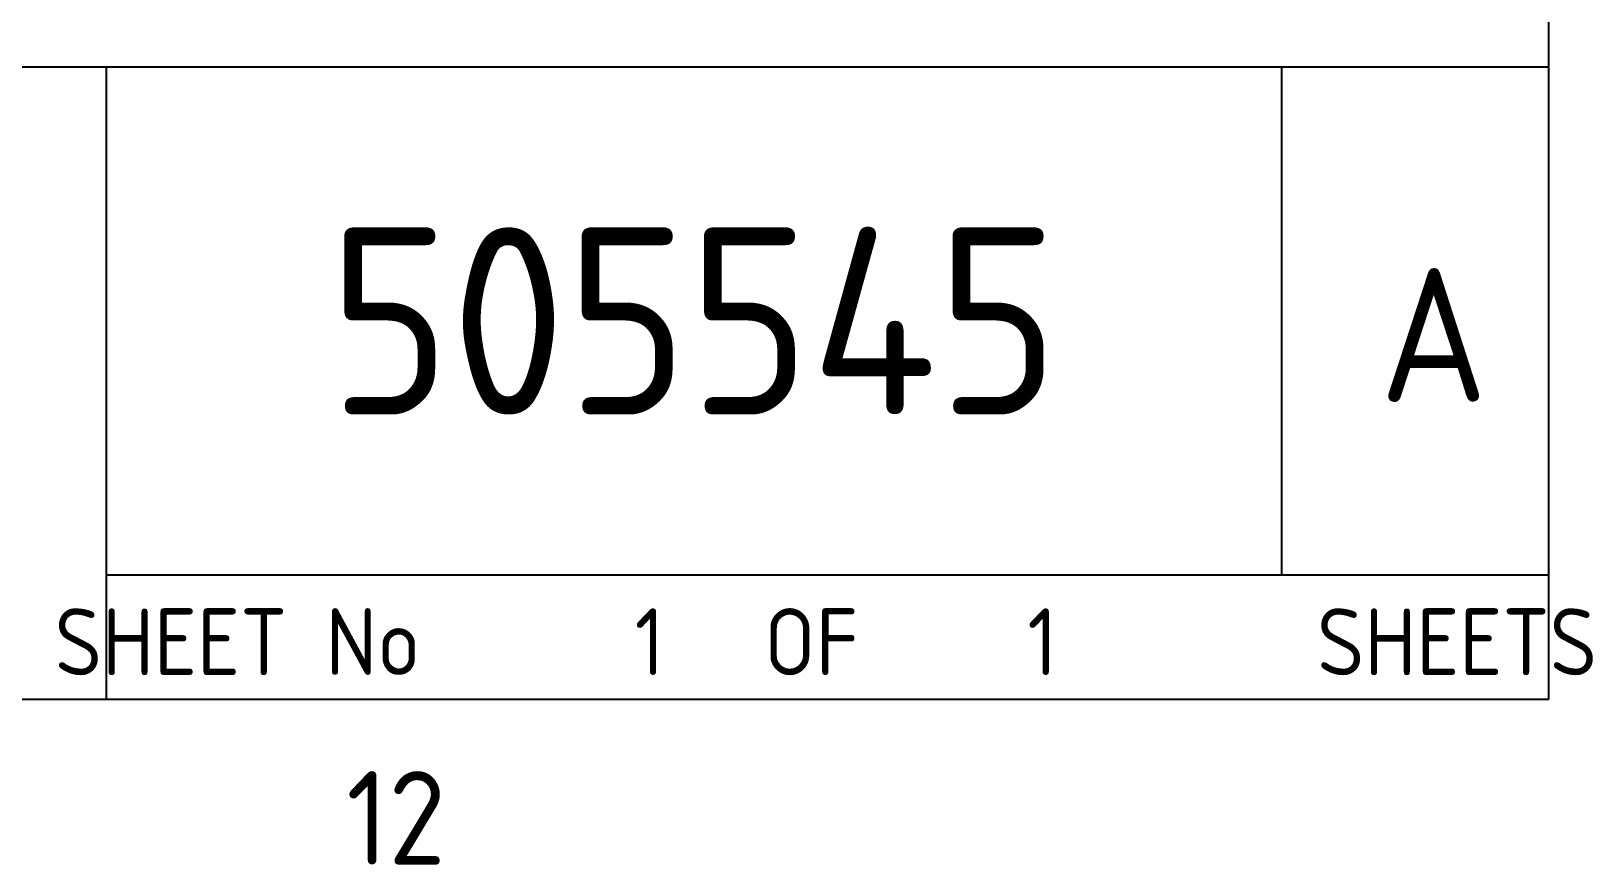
# Paper-space layout 'Survey1' of a CAD drawing. Header units: metres, sheet in millimetres. Extents: x -21 to 813, y -3 to 583.
# Drawn here: x 747 to 805.5, y -0.2 to 31 of the extents above; entities that cross this region are included whole.
import ezdxf
from ezdxf.enums import TextEntityAlignment as Align

# ---------------------------------------------------------------- set-up
doc = ezdxf.new("R2010")
doc.units = ezdxf.units.M
doc.layers.get('0').update_dxf_attribs({"color": 6})
doc.layers.add('Notes', color=7, linetype='Continuous')
doc.layers.add('SupportsUG_SP_EXT', color=7, linetype='Continuous')
doc.layers.get('0').freeze()
doc.styles.add('iecISOCP', font='isocp.shx')
doc.styles.get("Standard").update_dxf_attribs({"font": 'arial.ttf'})

# ---------------------------------------------------------------- blocks, each defined once
blk = doc.blocks.new('A1_FRAME_TITLE')
at = {"layer": 'Notes', "color": 3, "linetype": 'Continuous'}
blk.add_line((824.367, 5.973), (824.367, 574.394), dxfattribs=at)
at = {"layer": 'Notes', "color": 3}
for p, q in [((754.367, 29.618), (824.367, 29.618)), ((770.367, 29.618), (770.367, 5.973)), ((814.367, 10.618), (814.367, 29.618)), ((770.367, 10.618), (824.367, 10.618))]:
    blk.add_line(p, q, dxfattribs=at)
at = {"layer": 'Notes', "color": 3, "linetype": 'Continuous', "flags": 128}
blk.add_lwpolyline([(123.798, 5.973), (824.367, 5.973)], dxfattribs=at)
blk.add_attdef('DRAFT_NUM', (29.903, 23.294), '', height=2.5, rotation=90)
at = {"layer": 'Notes', "color": 7, "style": 'iecISOCP'}
blk.add_text('SHEET No         OF            SHEETS', height=2.5, dxfattribs=at).set_placement((797.306, 8.119), align=Align.MIDDLE_CENTER)
blk.add_text('12', height=3.5, dxfattribs=at).set_placement((779.36, -0.22))
at = {"layer": 'Notes', "color": 7, "style": 'iecISOCP', "flags": 8}
blk.add_attdef('VERSION_NO', text='', height=2.5, rotation=90, dxfattribs=at).set_placement((302.037, 43.812), align=Align.MIDDLE_CENTER)
at = {"layer": 'Notes', "color": 7, "style": 'iecISOCP'}
for tag, p in [('CAP_NO', (513.188, 43.457)), ('IE_NUM', (513.05, 37.81)), ('REF_No_1', (335.241, 32.31)), ('REF_1', (362.523, 32.31)), ('HV_SWITCH', (513.463, 32.163)), ('GEN_WO', (441.708, 31.763)), ('REF_No_2', (335.241, 26.31)), ('REF_2', (362.523, 26.31)), ('OH_WO', (441.708, 25.812)), ('UBD_REF', (513.05, 25.828)), ('REF_No_3', (335.241, 20.31)), ('REF_3', (362.523, 20.31)), ('UG_WO', (441.708, 20.052)), ('GIS_MAP_No', (513.05, 20.043)), ('REF_No_4', (335.241, 14.31)), ('REF_4', (362.523, 14.31)), ('HV_OP_DIAG', (513.326, 14.199)), ('SUB_WO', (441.708, 13.812)), ('LGA', (512.945, 7.777))]:
    blk.add_attdef(tag, p, '', height=2.5, dxfattribs=at)
at = {"layer": 'Notes', "style": 'iecISOCP'}
for tag, p in [('T1', (684.374, 39.465)), ('T2', (684.374, 34.346)), ('T3', (684.374, 28.92)), ('T4', (684.374, 23.657)), ('T5', (684.374, 18.231)), ('T6', (684.374, 12.969))]:
    blk.add_attdef(tag, text='', height=3.5, dxfattribs=at).set_placement(p, align=Align.CENTER)
at = {"layer": 'Notes', "color": 7, "style": 'iecISOCP'}
for tag, p in [('scale', (567.756, 33.269)), ('DRAWN', (567.756, 24.931)), ('DATE', (567.756, 16.88)), ('DESIGN', (605.617, 9.155)), ('CHD', (567.756, 8.372))]:
    blk.add_attdef(tag, text='', height=2.5, dxfattribs=at).set_placement(p, align=Align.CENTER)
at = {"layer": 'Notes', "color": 4, "style": 'iecISOCP'}
blk.add_attdef('NUM', text='', height=7, dxfattribs=at).set_placement((792.367, 20.118), align=Align.MIDDLE_CENTER)
at = {"layer": 'Notes', "color": 1, "style": 'iecISOCP'}
blk.add_attdef('REV', text='', height=5, dxfattribs=at).set_placement((820.054, 17.095), align=Align.CENTER)
at = {"layer": 'Notes', "color": 7, "style": 'iecISOCP'}
for tag, p in [('NS', (790.712, 8.119)), ('SHTS', (805.412, 8.119))]:
    blk.add_attdef(tag, text='', height=2.5, dxfattribs=at).set_placement(p, align=Align.MIDDLE)
at = {"layer": 'Notes', "style": 'iecISOCP'}
blk.add_attdef('ExportID', (9.082, 2.39), '', height=2.5, dxfattribs=at)
at = {"layer": 'Notes', "style": 'iecISOCP', "flags": 1}
for tag, p in [('ProjectType', (14.175, -26.797)), ('ProjectNumber', (23.56, -26.818)), ('DrawingNumber', (35.514, -26.803)), ('ProjectDescription', (47.564, -26.825)), ('ExportDate', (60.284, -26.789)), ('ExportUserName', (69.155, -26.8)), ('DesignerCompanyName', (81.484, -26.793)), ('ExportAreaOfInterest', (97.1, -26.813)), ('GIS_SUCCESS', (111.997, -26.78)), ('CAD_SUCCESS', (121.789, -26.783)), ('DEPOTCODE', (132.106, -26.877)), ('ExportCategories', (140.083, -26.797)), ('Comments', (154.385, -26.883))]:
    blk.add_attdef(tag, p, '', height=1, dxfattribs=at)

psp = doc.layouts.new('Survey1')

# ---------------------------------------------------------------- block references
at = {"layer": 'SupportsUG_SP_EXT'}
ref = psp.add_blockref('A1_FRAME_TITLE', (-20.549, 0), dxfattribs=at)
ref.add_attrib('NUM', '505545', dxfattribs={"layer": 'Notes', "color": 4, "height": 7, "style": 'iecISOCP'}).set_placement((771.818, 20.118), align=Align.MIDDLE_CENTER)
ref.add_attrib('REV', 'A', dxfattribs={"layer": 'Notes', "color": 1, "height": 5, "style": 'iecISOCP'}).set_placement((799.505, 17.095), align=Align.CENTER)
ref.add_attrib('NS', '1', dxfattribs={"layer": 'Notes', "color": 7, "height": 2.5, "style": 'iecISOCP'}).set_placement((770.163, 8.119), align=Align.MIDDLE)
ref.add_attrib('SHTS', '1', dxfattribs={"layer": 'Notes', "color": 7, "height": 2.5, "style": 'iecISOCP'}).set_placement((784.863, 8.119), align=Align.MIDDLE)

doc.saveas('drawing.dxf')
